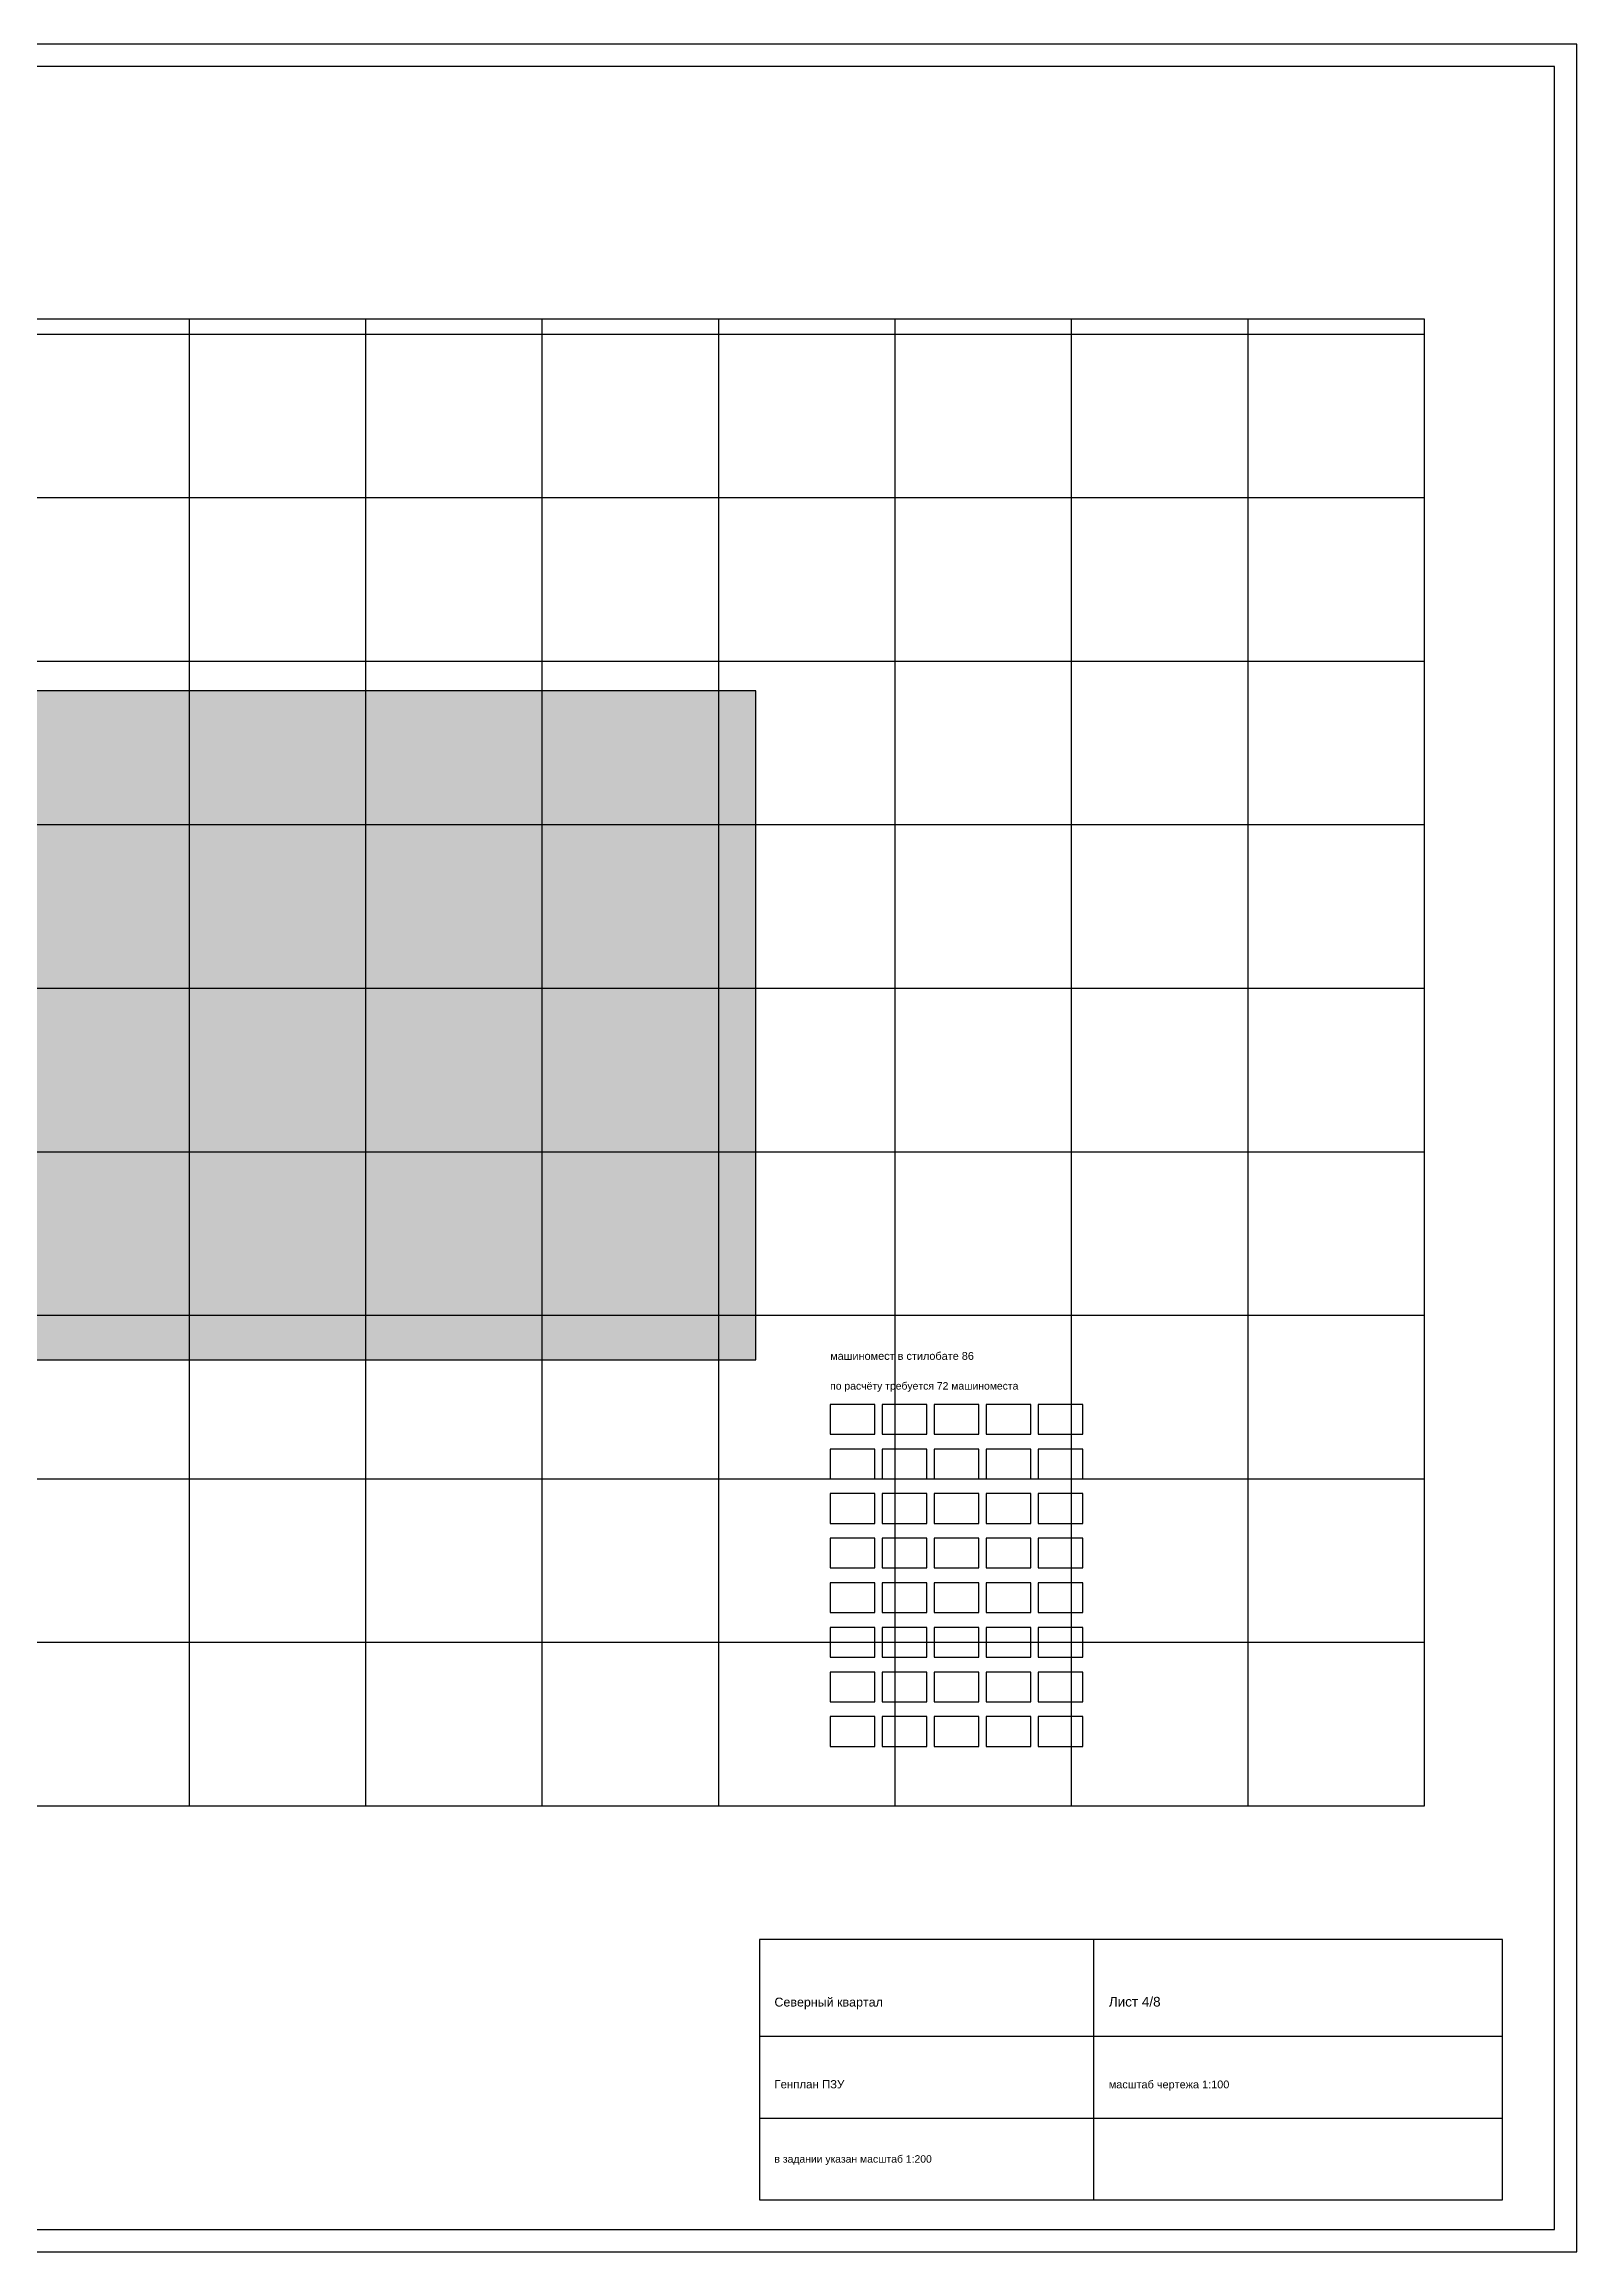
# Model space of a CAD drawing. Header units: millimetres. Extents: x 0 to 7008, y 0 to 594.
# Drawn here: x 3071 to 3484, y 0 to 594 of the extents above; entities that cross this region are included whole.
import ezdxf

# ---------------------------------------------------------------- set-up
doc = ezdxf.new("R2010")
doc.units = ezdxf.units.MM
for name, color, linetype in [('GRAPH', 7, 'Continuous'), ('TABLE_FILL', 8, 'Continuous'), ('TEXT', 2, 'Continuous')]:
    doc.layers.add(name, color=color, linetype=linetype)
doc.styles.get("Standard").update_dxf_attribs({"font": 'arial.ttf'})

msp = doc.modelspace()

# ---------------------------------------------------------------- hatches: boundary and pattern name
at = {"layer": 'TABLE_FILL'}
msp.add_hatch(color=7, dxfattribs=at).paths.add_polyline_path([(2843, 240), (3263, 240), (3263, 420), (2843, 420)])

# ---------------------------------------------------------------- linework, layer by layer
at = {"layer": 'GRAPH'}
for p, q in [((3478, 588), (2649, 588)), ((3478, 6), (3478, 588)), ((3443, 520), (2683, 520)), ((3110.5, 120), (3110.5, 520)), ((3158, 120), (3158, 520)), ((3205.5, 120), (3205.5, 520)), ((3253, 120), (3253, 520)), ((3300.5, 120), (3300.5, 520)), ((3348, 120), (3348, 520)), ((3395.5, 120), (3395.5, 520)), ((3443, 120), (3443, 520)), ((2683, 516), (3443, 516)), ((2683, 472), (3443, 472)), ((2683, 428), (3443, 428)), ((3263, 420), (2843, 420)), ((3263, 240), (3263, 420)), ((2683, 384), (3443, 384)), ((2683, 340), (3443, 340)), ((2683, 296), (3443, 296)), ((2683, 252), (3443, 252)), ((2843, 240), (3263, 240)), ((3295, 228), (3283, 228)), ((3283, 228), (3283, 220)), ((3295, 228), (3283, 228)), ((3283, 228), (3283, 220)), ((3295, 220), (3295, 228)), ((3295, 220), (3295, 228)), ((3309, 228), (3297, 228)), ((3297, 228), (3297, 220)), ((3309, 228), (3297, 228)), ((3297, 228), (3297, 220)), ((3309, 220), (3309, 228)), ((3309, 220), (3309, 228)), ((3323, 228), (3311, 228)), ((3311, 228), (3311, 220)), ((3323, 228), (3311, 228)), ((3311, 228), (3311, 220)), ((3323, 220), (3323, 228)), ((3323, 220), (3323, 228)), ((3337, 228), (3325, 228)), ((3325, 228), (3325, 220)), ((3337, 228), (3325, 228)), ((3325, 228), (3325, 220)), ((3337, 220), (3337, 228)), ((3337, 220), (3337, 228)), ((3351, 228), (3339, 228)), ((3339, 228), (3339, 220)), ((3351, 228), (3339, 228)), ((3339, 228), (3339, 220)), ((3351, 220), (3351, 228)), ((3351, 220), (3351, 228)), ((3283, 220), (3295, 220)), ((3283, 220), (3295, 220)), ((3297, 220), (3309, 220)), ((3297, 220), (3309, 220)), ((3311, 220), (3323, 220)), ((3311, 220), (3323, 220)), ((3325, 220), (3337, 220)), ((3325, 220), (3337, 220)), ((3339, 220), (3351, 220)), ((3339, 220), (3351, 220)), ((3295, 216), (3283, 216)), ((3283, 216), (3283, 208)), ((3295, 216), (3283, 216)), ((3283, 216), (3283, 208)), ((3295, 208), (3295, 216)), ((3295, 208), (3295, 216)), ((3309, 216), (3297, 216)), ((3297, 216), (3297, 208)), ((3309, 216), (3297, 216)), ((3297, 216), (3297, 208)), ((3309, 208), (3309, 216)), ((3309, 208), (3309, 216)), ((3323, 216), (3311, 216)), ((3311, 216), (3311, 208)), ((3323, 216), (3311, 216)), ((3311, 216), (3311, 208)), ((3323, 208), (3323, 216)), ((3323, 208), (3323, 216)), ((3337, 216), (3325, 216)), ((3325, 216), (3325, 208)), ((3337, 216), (3325, 216)), ((3325, 216), (3325, 208)), ((3337, 208), (3337, 216)), ((3337, 208), (3337, 216)), ((3351, 216), (3339, 216)), ((3339, 216), (3339, 208)), ((3351, 216), (3339, 216)), ((3339, 216), (3339, 208)), ((3351, 208), (3351, 216)), ((3351, 208), (3351, 216)), ((2683, 208), (3443, 208)), ((3283, 208), (3295, 208)), ((3283, 208), (3295, 208)), ((3297, 208), (3309, 208)), ((3297, 208), (3309, 208)), ((3311, 208), (3323, 208)), ((3311, 208), (3323, 208)), ((3325, 208), (3337, 208)), ((3325, 208), (3337, 208)), ((3339, 208), (3351, 208)), ((3339, 208), (3351, 208)), ((3295, 204), (3283, 204)), ((3283, 204), (3283, 196)), ((3295, 204), (3283, 204)), ((3283, 204), (3283, 196)), ((3295, 196), (3295, 204)), ((3295, 196), (3295, 204)), ((3309, 204), (3297, 204)), ((3297, 204), (3297, 196)), ((3309, 204), (3297, 204)), ((3297, 204), (3297, 196)), ((3309, 196), (3309, 204)), ((3309, 196), (3309, 204)), ((3323, 204), (3311, 204)), ((3311, 204), (3311, 196)), ((3323, 204), (3311, 204)), ((3311, 204), (3311, 196)), ((3323, 196), (3323, 204)), ((3323, 196), (3323, 204)), ((3337, 204), (3325, 204)), ((3325, 204), (3325, 196)), ((3337, 204), (3325, 204)), ((3325, 204), (3325, 196)), ((3337, 196), (3337, 204)), ((3337, 196), (3337, 204)), ((3351, 204), (3339, 204)), ((3339, 204), (3339, 196)), ((3351, 204), (3339, 204)), ((3339, 204), (3339, 196)), ((3351, 196), (3351, 204)), ((3351, 196), (3351, 204)), ((3283, 196), (3295, 196)), ((3283, 196), (3295, 196)), ((3295, 192), (3283, 192)), ((3283, 192), (3283, 184)), ((3295, 192), (3283, 192)), ((3283, 192), (3283, 184)), ((3295, 184), (3295, 192)), ((3295, 184), (3295, 192)), ((3297, 196), (3309, 196)), ((3297, 196), (3309, 196)), ((3309, 192), (3297, 192)), ((3297, 192), (3297, 184)), ((3309, 192), (3297, 192)), ((3297, 192), (3297, 184)), ((3309, 184), (3309, 192)), ((3309, 184), (3309, 192)), ((3311, 196), (3323, 196)), ((3311, 196), (3323, 196)), ((3323, 192), (3311, 192)), ((3311, 192), (3311, 184)), ((3323, 192), (3311, 192)), ((3311, 192), (3311, 184)), ((3323, 184), (3323, 192)), ((3323, 184), (3323, 192)), ((3325, 196), (3337, 196)), ((3325, 196), (3337, 196)), ((3337, 192), (3325, 192)), ((3325, 192), (3325, 184)), ((3337, 192), (3325, 192)), ((3325, 192), (3325, 184)), ((3337, 184), (3337, 192)), ((3337, 184), (3337, 192)), ((3339, 196), (3351, 196)), ((3339, 196), (3351, 196)), ((3351, 192), (3339, 192)), ((3339, 192), (3339, 184)), ((3351, 192), (3339, 192)), ((3339, 192), (3339, 184)), ((3351, 184), (3351, 192)), ((3351, 184), (3351, 192)), ((3283, 184), (3295, 184)), ((3283, 184), (3295, 184)), ((3295, 180), (3283, 180)), ((3283, 180), (3283, 172)), ((3295, 180), (3283, 180)), ((3283, 180), (3283, 172)), ((3295, 172), (3295, 180)), ((3295, 172), (3295, 180)), ((3297, 184), (3309, 184)), ((3297, 184), (3309, 184)), ((3309, 180), (3297, 180)), ((3297, 180), (3297, 172)), ((3309, 180), (3297, 180)), ((3297, 180), (3297, 172)), ((3309, 172), (3309, 180)), ((3309, 172), (3309, 180)), ((3311, 184), (3323, 184)), ((3311, 184), (3323, 184)), ((3323, 180), (3311, 180)), ((3311, 180), (3311, 172)), ((3323, 180), (3311, 180)), ((3311, 180), (3311, 172)), ((3323, 172), (3323, 180)), ((3323, 172), (3323, 180)), ((3325, 184), (3337, 184)), ((3325, 184), (3337, 184)), ((3337, 180), (3325, 180)), ((3325, 180), (3325, 172)), ((3337, 180), (3325, 180)), ((3325, 180), (3325, 172)), ((3337, 172), (3337, 180)), ((3337, 172), (3337, 180)), ((3339, 184), (3351, 184)), ((3339, 184), (3351, 184)), ((3351, 180), (3339, 180)), ((3339, 180), (3339, 172)), ((3351, 180), (3339, 180)), ((3339, 180), (3339, 172)), ((3351, 172), (3351, 180)), ((3351, 172), (3351, 180)), ((3283, 172), (3295, 172)), ((3283, 172), (3295, 172)), ((3295, 168), (3283, 168)), ((3283, 168), (3283, 160)), ((3295, 168), (3283, 168)), ((3283, 168), (3283, 160)), ((3295, 160), (3295, 168)), ((3295, 160), (3295, 168)), ((3297, 172), (3309, 172)), ((3297, 172), (3309, 172)), ((3309, 168), (3297, 168)), ((3297, 168), (3297, 160)), ((3309, 168), (3297, 168)), ((3297, 168), (3297, 160)), ((3309, 160), (3309, 168)), ((3309, 160), (3309, 168)), ((3311, 172), (3323, 172)), ((3311, 172), (3323, 172)), ((3323, 168), (3311, 168)), ((3311, 168), (3311, 160)), ((3323, 168), (3311, 168)), ((3311, 168), (3311, 160)), ((3323, 160), (3323, 168)), ((3323, 160), (3323, 168)), ((3325, 172), (3337, 172)), ((3325, 172), (3337, 172)), ((3337, 168), (3325, 168)), ((3325, 168), (3325, 160)), ((3337, 168), (3325, 168)), ((3325, 168), (3325, 160)), ((3337, 160), (3337, 168)), ((3337, 160), (3337, 168)), ((3339, 172), (3351, 172)), ((3339, 172), (3351, 172)), ((3351, 168), (3339, 168)), ((3339, 168), (3339, 160)), ((3351, 168), (3339, 168)), ((3339, 168), (3339, 160)), ((3351, 160), (3351, 168)), ((3351, 160), (3351, 168)), ((2683, 164), (3443, 164)), ((3283, 160), (3295, 160)), ((3283, 160), (3295, 160)), ((3295, 156), (3283, 156)), ((3283, 156), (3283, 148)), ((3295, 156), (3283, 156)), ((3283, 156), (3283, 148)), ((3295, 148), (3295, 156)), ((3295, 148), (3295, 156)), ((3297, 160), (3309, 160)), ((3297, 160), (3309, 160)), ((3309, 156), (3297, 156)), ((3297, 156), (3297, 148)), ((3309, 156), (3297, 156)), ((3297, 156), (3297, 148)), ((3309, 148), (3309, 156)), ((3309, 148), (3309, 156)), ((3311, 160), (3323, 160)), ((3311, 160), (3323, 160)), ((3323, 156), (3311, 156)), ((3311, 156), (3311, 148)), ((3323, 156), (3311, 156)), ((3311, 156), (3311, 148)), ((3323, 148), (3323, 156)), ((3323, 148), (3323, 156)), ((3325, 160), (3337, 160)), ((3325, 160), (3337, 160)), ((3337, 156), (3325, 156)), ((3325, 156), (3325, 148)), ((3337, 156), (3325, 156)), ((3325, 156), (3325, 148)), ((3337, 148), (3337, 156)), ((3337, 148), (3337, 156)), ((3339, 160), (3351, 160)), ((3339, 160), (3351, 160)), ((3351, 156), (3339, 156)), ((3339, 156), (3339, 148)), ((3351, 156), (3339, 156)), ((3339, 156), (3339, 148)), ((3351, 148), (3351, 156)), ((3351, 148), (3351, 156)), ((3283, 148), (3295, 148)), ((3283, 148), (3295, 148)), ((3295, 144), (3283, 144)), ((3283, 144), (3283, 136)), ((3295, 144), (3283, 144)), ((3283, 144), (3283, 136)), ((3295, 136), (3295, 144)), ((3295, 136), (3295, 144)), ((3297, 148), (3309, 148)), ((3297, 148), (3309, 148)), ((3309, 144), (3297, 144)), ((3297, 144), (3297, 136)), ((3309, 144), (3297, 144)), ((3297, 144), (3297, 136)), ((3309, 136), (3309, 144)), ((3309, 136), (3309, 144)), ((3311, 148), (3323, 148)), ((3311, 148), (3323, 148)), ((3323, 144), (3311, 144)), ((3311, 144), (3311, 136)), ((3323, 144), (3311, 144)), ((3311, 144), (3311, 136)), ((3323, 136), (3323, 144)), ((3323, 136), (3323, 144)), ((3325, 148), (3337, 148)), ((3325, 148), (3337, 148)), ((3337, 144), (3325, 144)), ((3325, 144), (3325, 136)), ((3337, 144), (3325, 144)), ((3325, 144), (3325, 136)), ((3337, 136), (3337, 144)), ((3337, 136), (3337, 144)), ((3339, 148), (3351, 148)), ((3339, 148), (3351, 148)), ((3351, 144), (3339, 144)), ((3339, 144), (3339, 136)), ((3351, 144), (3339, 144)), ((3339, 144), (3339, 136)), ((3351, 136), (3351, 144)), ((3351, 136), (3351, 144)), ((3283, 136), (3295, 136)), ((3283, 136), (3295, 136)), ((3297, 136), (3309, 136)), ((3297, 136), (3309, 136)), ((3311, 136), (3323, 136)), ((3311, 136), (3323, 136)), ((3325, 136), (3337, 136)), ((3325, 136), (3337, 136)), ((3339, 136), (3351, 136)), ((3339, 136), (3351, 136)), ((2683, 120), (3443, 120)), ((2683, 120), (3443, 120)), ((3464, 84), (3264, 84)), ((3264, 84), (3264, 14)), ((3354, 14), (3354, 84)), ((3464, 14), (3464, 84)), ((3264, 58), (3464, 58)), ((3264, 36), (3464, 36)), ((3264, 14), (3464, 14)), ((2649, 6), (3478, 6))]:
    msp.add_line(p, q, dxfattribs=at)
msp.add_lwpolyline([(2643, 0), (3484, 0), (3484, 594), (2643, 594)], close=True, dxfattribs=at)

# ---------------------------------------------------------------- texts
at = {"layer": 'TEXT'}
for s, height, p in [('машиномест в стилобате 86', 2.1, (3283, 240)), ('по расчёту требуется 72 машиноместа', 2, (3283, 232)), ('Северный квартал', 2.4, (3268, 66)), ('Лист 4/8', 2.6, (3358, 66)), ('Генплан ПЗУ', 2.2, (3268, 44)), ('масштаб чертежа 1:100', 2.1, (3358, 44)), ('в задании указан масштаб 1:200', 2, (3268, 24))]:
    msp.add_text(s, height=height, dxfattribs=at).set_placement(p)

doc.saveas('drawing.dxf')
